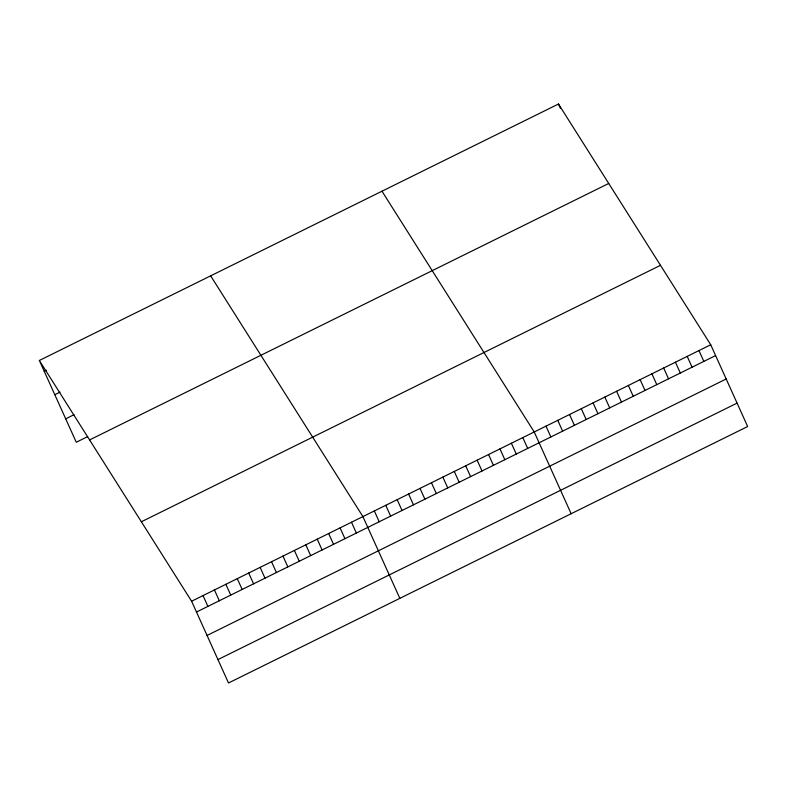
<?xml version="1.0" encoding="UTF-8"?>
<svg xmlns="http://www.w3.org/2000/svg" width="787" height="787" viewBox="0 0 787 787"><rect width="100%" height="100%" fill="white"/><g stroke="black" fill="none" stroke-linecap="round" stroke-linejoin="round"><path stroke-width="1.18" d="M39.35 360.476L558.485 104.012L710.73 344.765L747.65 426.524L228.515 682.988L191.605 601.229L39.35 360.476L76.27 442.235L87.691 436.598M44.229 371.287L46.305 370.254M54.805 394.7L59.999 392.133M65.695 418.822L73.998 414.719M89.59 439.923L608.725 183.46M141.355 521.781L660.49 265.317M191.605 601.229L710.73 344.765M196.484 612.03L715.609 355.576M207.05 635.453L726.185 378.99M217.95 659.575L737.075 403.111M381.98 191.211L534.225 431.965L571.146 513.724M210.66 275.844L362.915 516.597L399.835 598.356M698.964 350.579L703.844 361.39M687.199 356.393L692.078 367.195M675.433 362.207L680.312 373.008M558.485 104.012L560.433 108.331M663.667 368.011L668.547 378.822M651.902 373.825L656.781 384.636M640.126 379.639L645.015 390.45M628.36 385.453L633.24 396.264M616.595 391.267L621.474 402.078M604.829 397.081L609.709 407.892M593.064 402.895L597.943 413.706M581.298 408.709L586.177 419.52M569.532 414.523L574.412 425.334M557.757 420.337L562.646 431.148M545.991 426.151L550.87 436.952M522.804 437.602L527.683 448.413M511.383 443.248L516.262 454.05M499.961 448.885L504.841 459.697M488.54 454.532L493.429 465.333M477.119 460.169L482.008 470.98M465.707 465.815L470.587 476.627M454.286 471.452L459.165 482.264M442.865 477.099L447.744 487.91M431.443 482.736L436.323 493.547M420.022 488.383L424.901 499.194M408.601 494.02L413.48 504.831M397.179 499.666L402.059 510.478M385.758 505.313L390.637 516.115M374.337 510.95L379.216 521.761M351.494 522.234L356.373 533.045M340.073 527.88L344.952 538.682M328.651 533.517L333.531 544.329M317.23 539.164L322.109 549.975M305.809 544.801L310.688 555.612M294.387 550.447L299.267 561.259M282.966 556.084L287.845 566.896M271.545 561.731L276.424 572.543M260.123 567.368L265.003 578.179M248.702 573.015L253.591 583.826M237.28 578.652L242.17 589.463M225.859 584.298L230.748 595.11M214.448 589.945L219.327 600.747M203.026 595.582L207.906 606.393"/></g></svg>
